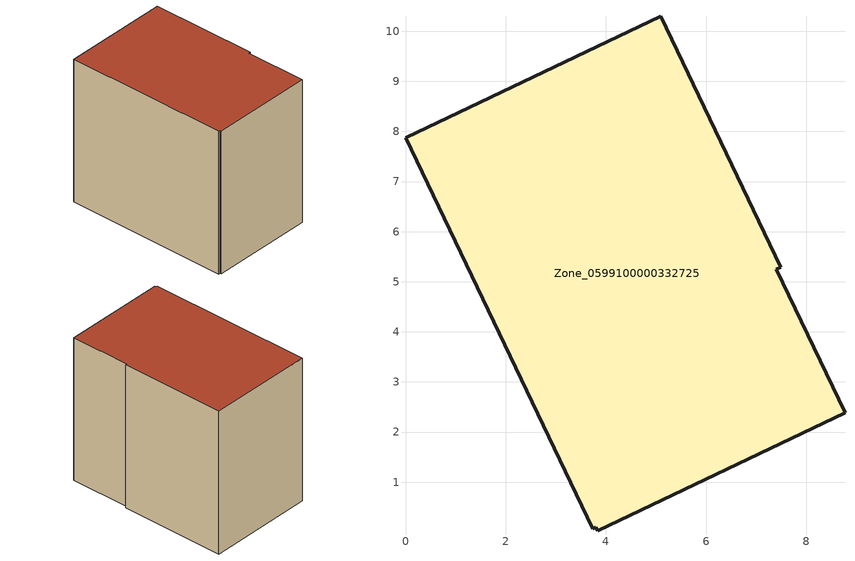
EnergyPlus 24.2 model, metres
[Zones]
Zone_0599100000332725
 floor ground (C_G): 7.4,5.25 8.77,2.39 3.83,0.03 3.8,0.1 3.73,0.07 0,7.87 5.09,10.3 7.49,5.29 z0.39
 wall outside (C_F): 7.49,5.29 5.09,10.3 0,7.87 3.73,0.07 3.8,0.1 3.83,0.03 8.77,2.39 7.4,5.25 7.49,5.29 z0.39:8.13
 roof outside (C_R): 7.4,5.25 7.49,5.29 5.09,10.3 0,7.87 3.73,0.07 3.8,0.1 3.83,0.03 8.77,2.39 z8.13
[BUILDING]
Pand.0599100000332725: North Axis=0; Terrain=City; Loads Convergence Tolerance Value=0.04; Temperature Convergence Tolerance Value=0.4; Solar Distribution=FullExterior; Maximum Number of Warmup Days=25; Minimum Number of Warmup Days=1
[Site:Location]
Rotterdam.The.Hague.AP_ZH_NLD Design_Conditions: Latitude=51.96; Longitude=4.45; Time Zone=1; Elevation=-4.5
[SITE:GROUNDTEMPERATURE:BUILDINGSURFACE]
18, 18, 18, 18, 18, 18, 18, 18, 18, 18, 18, 18
[MATERIAL] Thermal Absorptance=0.9; Solar Absorptance=0.7; Visible Absorptance=0.7
Name | Roughness | Thickness | Conductivity | Density | Specific Heat
G.TC.1975-1991 | MediumSmooth | 0.15 | 0.288461 | 540 | 1210
F.TC.1975-1991 | Rough | 0.3 | 0.230769 | 1920 | 840
R.TC.1975-1991 | MediumRough | 0.2 | 0.153846 | 1500 | 1000
[CONSTRUCTION]
C_G: G.TC.1975-1991
C_F: F.TC.1975-1991
C_R: R.TC.1975-1991
[ZONE]
Zone_0599100000332725: Type=1; Multiplier=1; Ceiling Height=Autocalculate; Volume=Autocalculate; Floor Area=autocalculate; Part of Total Floor Area=Yes
[ZONEINFILTRATION:DESIGNFLOWRATE]
Infil_Zone_0599100000332725: Zone or ZoneList or Space or SpaceList=Zone_0599100000332725; Schedule=AlwaysOn; Design Flow Rate Calculation Method=Flow/Area; Flow Rate per Floor Area=0.003; Constant Term Coefficient=1; Temperature Term Coefficient=0; Velocity Term Coefficient=0; Velocity Squared Term Coefficient=0
[HVACTEMPLATE:ZONE:IDEALLOADSAIRSYSTEM]
Zone_0599100000332725: Maximum Heating Supply Air Temperature=50; Minimum Cooling Supply Air Temperature=13; Maximum Heating Supply Air Humidity Ratio=0.0156; Minimum Cooling Supply Air Humidity Ratio=0.0077; Heating Limit=NoLimit; Cooling Limit=NoLimit; Dehumidification Control Type=ConstantSensibleHeatRatio; Cooling Sensible Heat Ratio=0.7; Dehumidification Setpoint=60; Humidification Control Type=None; Humidification Setpoint=30; Outdoor Air Method=None; Outdoor Air Flow Rate per Person=0.00944; Outdoor Air Flow Rate per Zone Floor Area=0; Outdoor Air Flow Rate per Zone=0; Demand Controlled Ventilation Type=None; Outdoor Air Economizer Type=NoEconomizer; Heat Recovery Type=None; Sensible Heat Recovery Effectiveness=0.7; Latent Heat Recovery Effectiveness=0.65
[ZONECONTROL:THERMOSTAT]
ThermostatControl_Zone_0599100000332725: Zone or ZoneList=Zone_0599100000332725; Control Type Schedule=DualSetpointControlType; Control 1=Thermostat_Zone_0599100000332725; Temperature Difference Between Cutout And Setpoint=0
[THERMOSTATSETPOINT:DUALSETPOINT]
Thermostat_Zone_0599100000332725: Heating Setpoint Temperature Schedule=HeatingSetpoint_Zone_0599100000332725; Cooling Setpoint Temperature Schedule=CoolingSetpoint_Zone_0599100000332725
[SCHEDULE:COMPACT]
HeatingSetpoint_Zone_0599100000332725: Through: 12/31, For: AllDays, Until: 24:00, 21
CoolingSetpoint_Zone_0599100000332725: Through: 12/31, For: AllDays, Until: 24:00, 24
DualSetpointControlType: Through: 12/31, For: AllDays, Until: 24:00, 4
AlwaysOn: Through: 12/31, For: AllDays, Until: 24:00, 1
